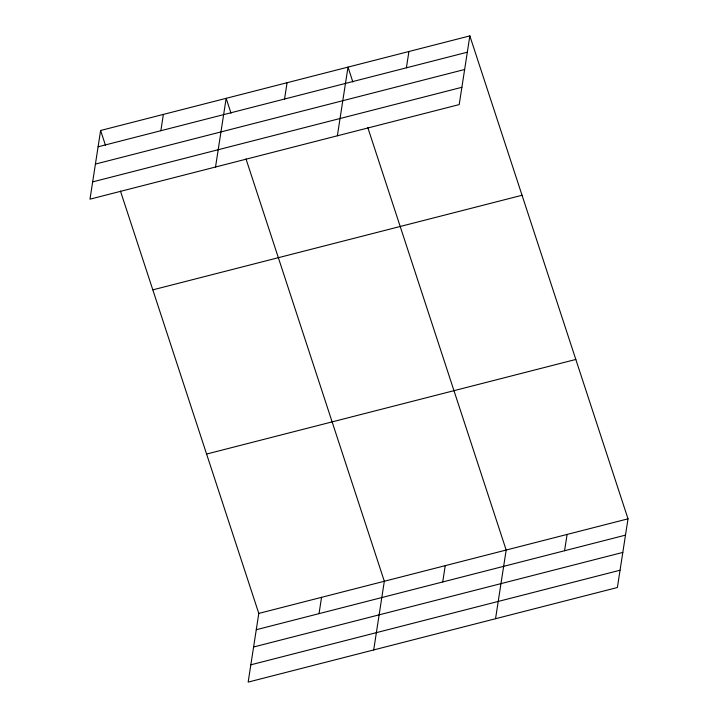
<?xml version="1.0" encoding="UTF-8"?>
<svg xmlns="http://www.w3.org/2000/svg" width="718" height="718" viewBox="0 0 718 718"><rect width="100%" height="100%" fill="white"/><g stroke="black" fill="none" stroke-linecap="round" stroke-linejoin="round"><path stroke-width="1.08" d="M100.619 130.488L89.983 199.173L459.206 104.586L469.841 35.9L100.619 130.488L105.492 145.359M160.859 130.712L163.39 114.404M215.526 167.016L226.152 98.33L231.025 113.202M284.552 99.03L287.074 82.723M120.453 191.042L258.794 613.414L248.159 682.1L617.381 587.512L628.017 518.827L469.841 35.9M337.361 135.801L347.997 67.115L352.87 81.987M319.034 613.639L321.556 597.331M406.397 67.815L408.919 51.508M373.692 649.943L384.327 581.257L245.987 158.884M442.728 581.957L445.25 565.649M495.537 618.728L506.172 550.042L367.831 127.669M564.563 550.742L567.094 534.434M98.097 146.795L467.319 52.208M95.422 164.081L464.645 69.493M92.658 181.887L461.889 87.3M152.817 289.857L522.04 195.269M206.596 454.045L575.818 359.458M258.794 613.414L628.017 518.827M256.263 629.722L625.486 535.134M253.589 647.008L622.811 552.42M250.833 664.814L620.056 570.227"/></g></svg>
